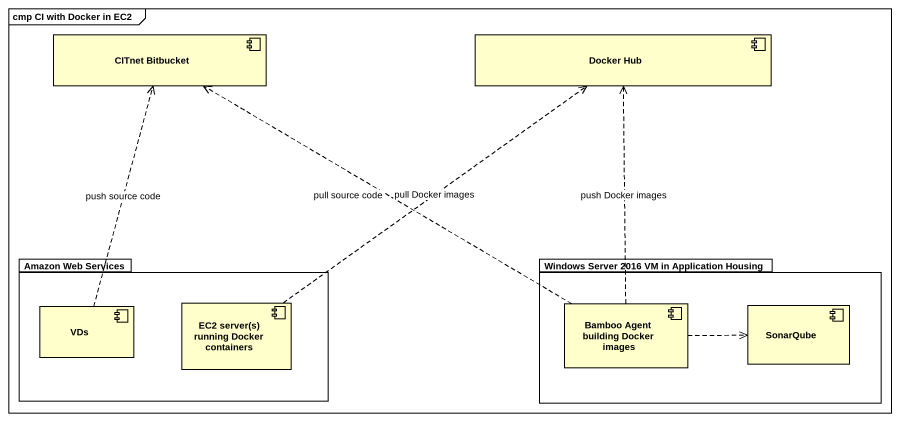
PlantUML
@startuml
mainframe cmp CI with Docker in EC2
component "CITnet Bitbucket" as CITnet_Bitbucket
component "Docker Hub" as Docker_Hub
package "Amazon Web Services" as Amazon_Web_Services {
  component VDs
  component "EC2 server(s) running Docker containers" as EC2_server_s_running_Docker
}
package "Windows Server 2016 VM in Application Housing" as Windows_Server_2016_VM_in {
  component "Bamboo Agent building Docker images" as Bamboo_Agent_building
  component SonarQube
}
VDs .up.> CITnet_Bitbucket : push source code
EC2_server_s_running_Docker .up.> Docker_Hub : pull Docker images
Bamboo_Agent_building .left.> CITnet_Bitbucket : pull source code
Bamboo_Agent_building .up.> Docker_Hub : push Docker images
Bamboo_Agent_building .right.> SonarQube
@enduml
